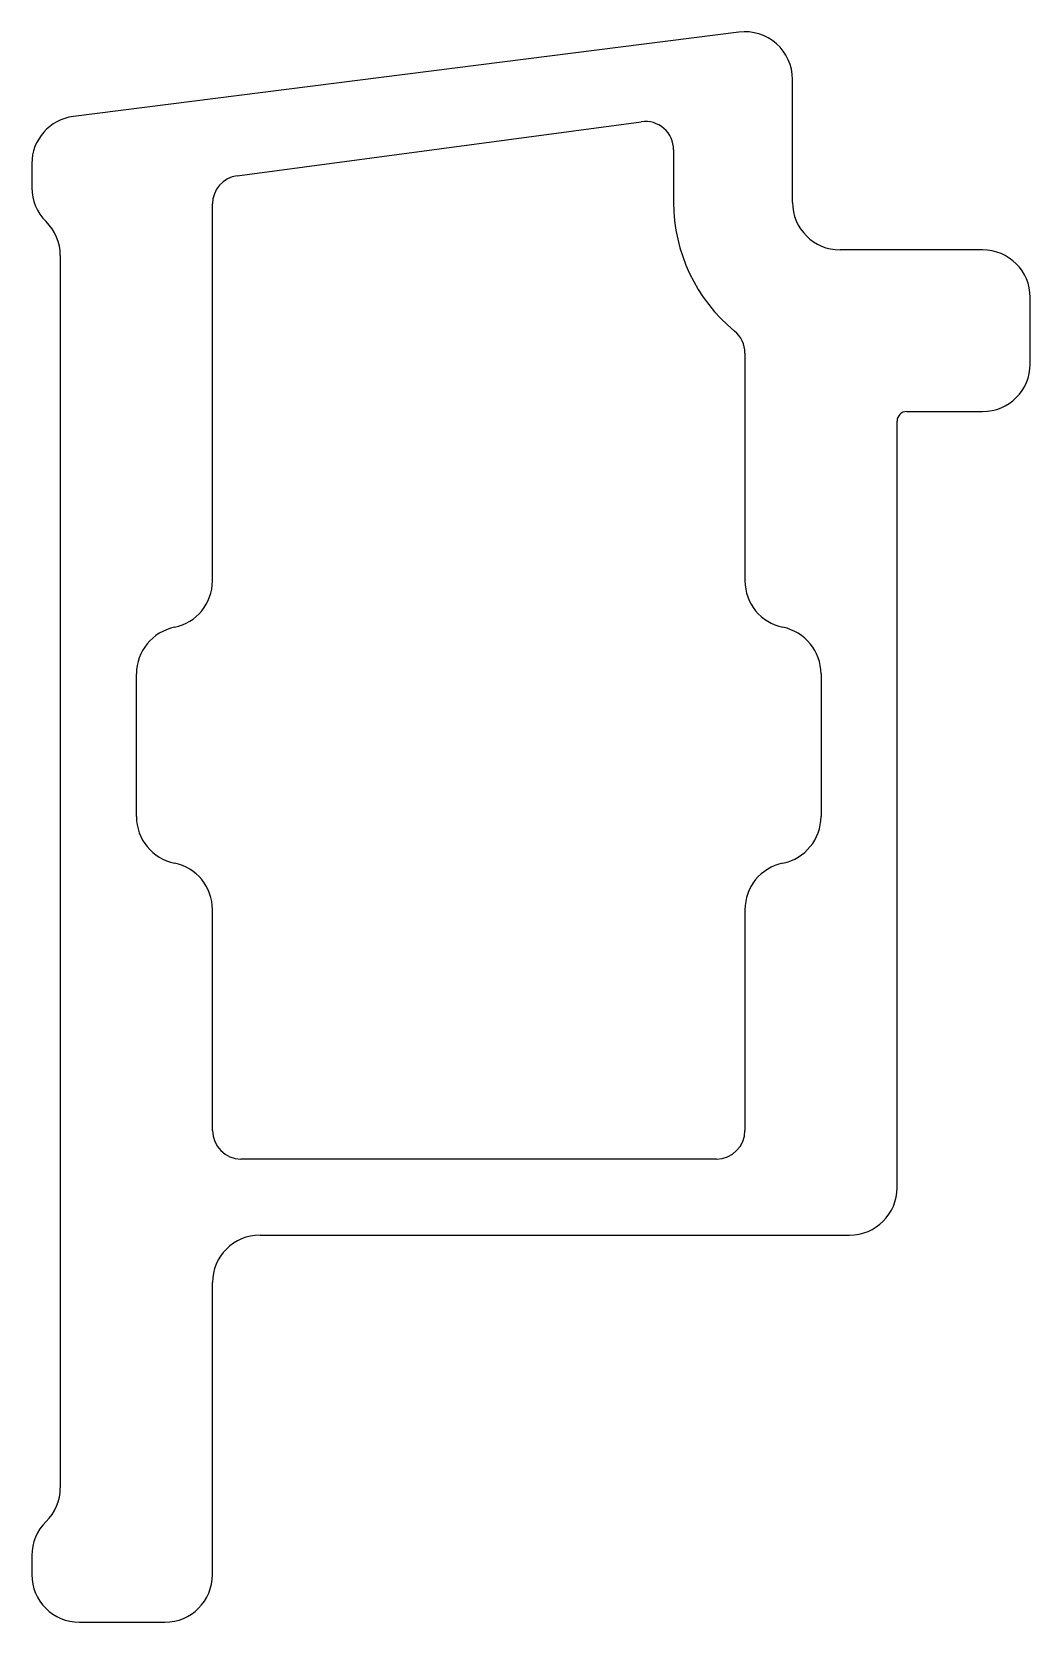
# Model space of a CAD drawing. Extents: x -14.9 to 11.7, y -25.4 to 17.1.
import ezdxf

# ---------------------------------------------------------------- set-up
doc = ezdxf.new("R2010")
doc.units = 0
doc.header["$MEASUREMENT"] = 0
doc.layers.get('0').update_dxf_attribs({"linetype": 'CONTINUOUS'})

msp = doc.modelspace()

# ---------------------------------------------------------------- linework, layer by layer
for p, q in [((3.944, 17.063), (-13.836, 14.812)), ((5.374, 12.519), (5.374, 15.804)), ((-9.459, 13.23), (1.336, 14.673)), ((2.199, 13.918), (2.199, 12.519)), ((-14.946, 13.552), (-14.946, 12.912)), ((-10.12, 2.414), (-10.12, 12.475)), ((-14.184, 11.098), (-14.184, -21.809)), ((10.454, 11.249), (6.644, 11.249)), ((11.724, 8.201), (11.724, 9.979)), ((4.104, 8.493), (4.104, 2.414)), ((8.422, 6.931), (10.454, 6.931)), ((8.168, -13.793), (8.168, 6.677)), ((-12.152, -3.885), (-12.152, -0.075)), ((6.136, -0.075), (6.136, -3.885)), ((-10.12, -12.269), (-10.12, -6.373)), ((4.104, -6.373), (4.104, -12.269)), ((3.342, -13.031), (-9.358, -13.031)), ((-8.85, -15.063), (6.898, -15.063)), ((-10.12, -24.131), (-10.12, -16.333)), ((-14.946, -23.623), (-14.946, -24.131)), ((-13.676, -25.401), (-11.39, -25.401))]:
    msp.add_line(p, q)
for centre, radius, start, end in [((4.104, 15.804), 1.27, 0, 97.216), ((-13.676, 13.552), 1.27, 97.216, 180), ((1.437, 13.918), 0.762, 360, 97.6123), ((-9.358, 12.475), 0.762, 97.6123, 180), ((-13.676, 12.912), 1.27, 180, 225.573), ((6.644, 12.519), 4.445, 180, 230.6433), ((6.644, 12.519), 1.27, 180, 270), ((-15.454, 11.098), 1.27, 0, 45.573), ((10.454, 9.979), 1.27, 0, 90), ((3.342, 8.493), 0.762, 0, 50.6433), ((10.454, 8.201), 1.27, 270, 360), ((8.422, 6.677), 0.254, 90, 180), ((-11.39, 2.414), 1.27, 281.537, 0), ((5.374, 2.414), 1.27, 180, 258.463), ((-10.882, -0.075), 1.27, 101.537, 180), ((4.866, -0.075), 1.27, 360, 78.463), ((-10.882, -3.885), 1.27, 180, 258.463), ((4.866, -3.885), 1.27, 281.537, 0), ((-11.39, -6.373), 1.27, 360, 78.463), ((5.374, -6.373), 1.27, 101.537, 180), ((-9.358, -12.269), 0.762, 180, 270), ((3.342, -12.269), 0.762, 270, 0), ((6.898, -13.793), 1.27, 270, 0), ((-8.85, -16.333), 1.27, 90, 180), ((-15.454, -21.809), 1.27, 314.427, 360), ((-13.676, -23.623), 1.27, 134.427, 180), ((-13.676, -24.131), 1.27, 180, 270), ((-11.39, -24.131), 1.27, 270, 0)]:
    msp.add_arc(centre, radius, start, end)

doc.saveas('drawing.dxf')
